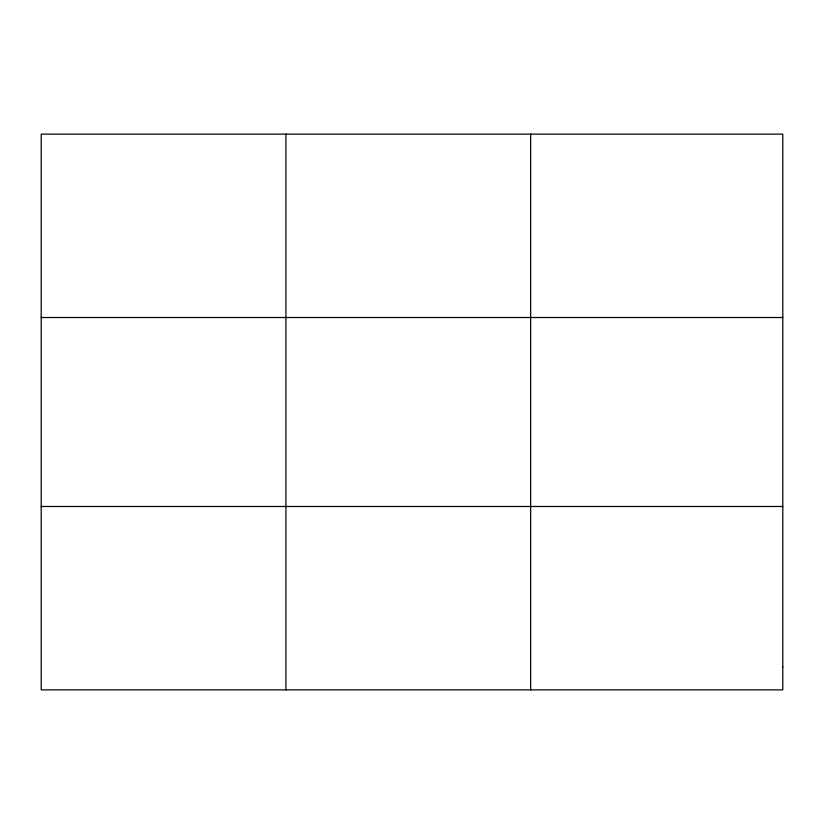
<?xml version="1.0" encoding="UTF-8"?>
<svg xmlns="http://www.w3.org/2000/svg" width="824" height="824" viewBox="0 0 824 824"><rect width="100%" height="100%" fill="white"/><g stroke="black" fill="none" stroke-linecap="round" stroke-linejoin="round"><path stroke-width="1.24" d="M285.928 689.873L285.928 134.127M530.656 689.873L530.656 134.127M41.2 317.518L782.8 317.518M41.2 506.482L782.8 506.482M782.8 666.956L782.8 689.873L41.2 689.873L41.2 134.127L782.8 134.127L782.8 666.956"/></g></svg>
